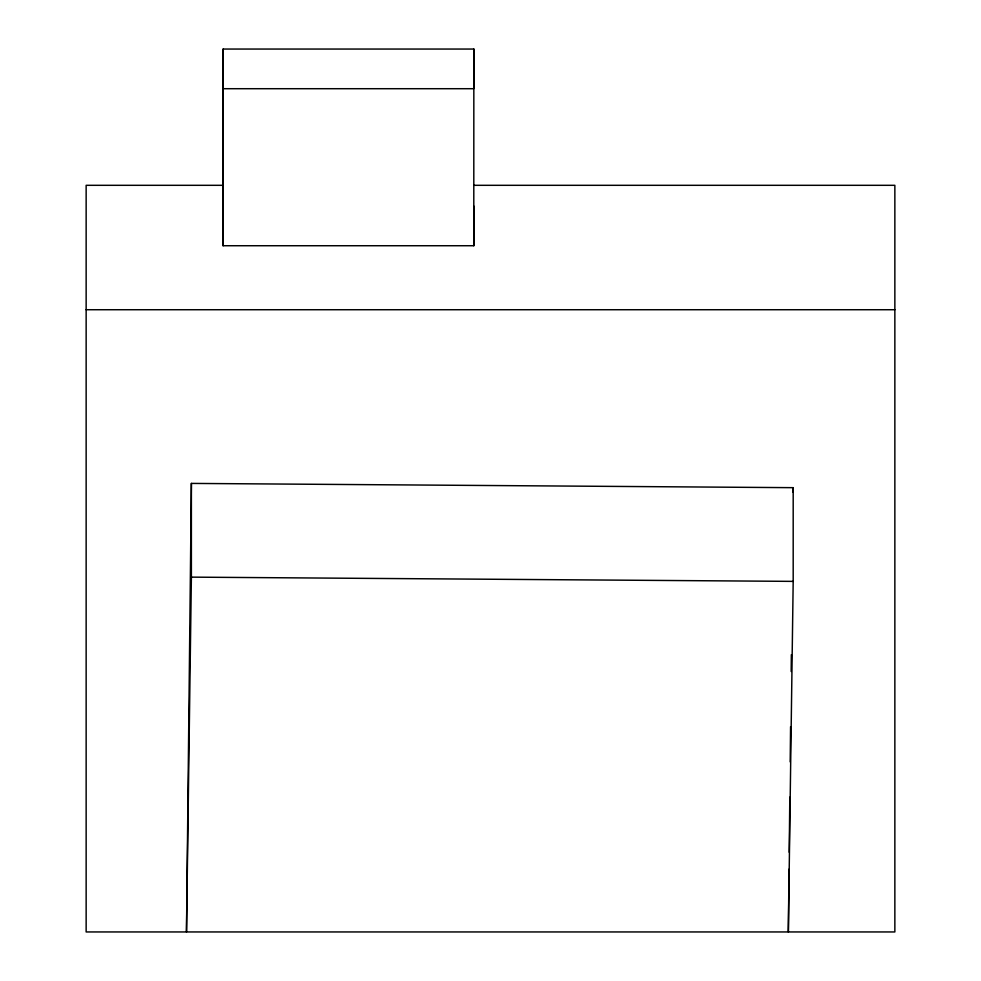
<?xml version="1.0" encoding="UTF-8"?>
<svg xmlns="http://www.w3.org/2000/svg" width="981" height="981" viewBox="0 0 981 981"><rect width="100%" height="100%" fill="white"/><g stroke="black" fill="none" stroke-linecap="round" stroke-linejoin="round"><path stroke-width="1.47" d="M223.092 88.707L223.165 49.05L473.848 49.05L473.786 245.728L223.092 245.728L223.092 88.707L473.786 88.707L473.848 49.05M223.092 245.728L223.165 49.05M473.786 245.728L473.848 206.071M191.381 483.412L186.488 931.95L191.381 577.135L191.381 483.412L793.188 487.667L793.188 581.377L788.344 931.95L789.031 869.141M789.215 852.281L789.815 797.136M790.196 761.894L790.576 726.663M791.177 671.507L791.36 654.658M793.126 492.266L793.188 487.667M223.202 185.311L86.144 185.311L86.144 931.95L894.856 931.95L894.856 185.311L473.884 185.311M86.144 309.726L894.856 309.726M191.381 577.135L793.188 581.377"/></g></svg>
